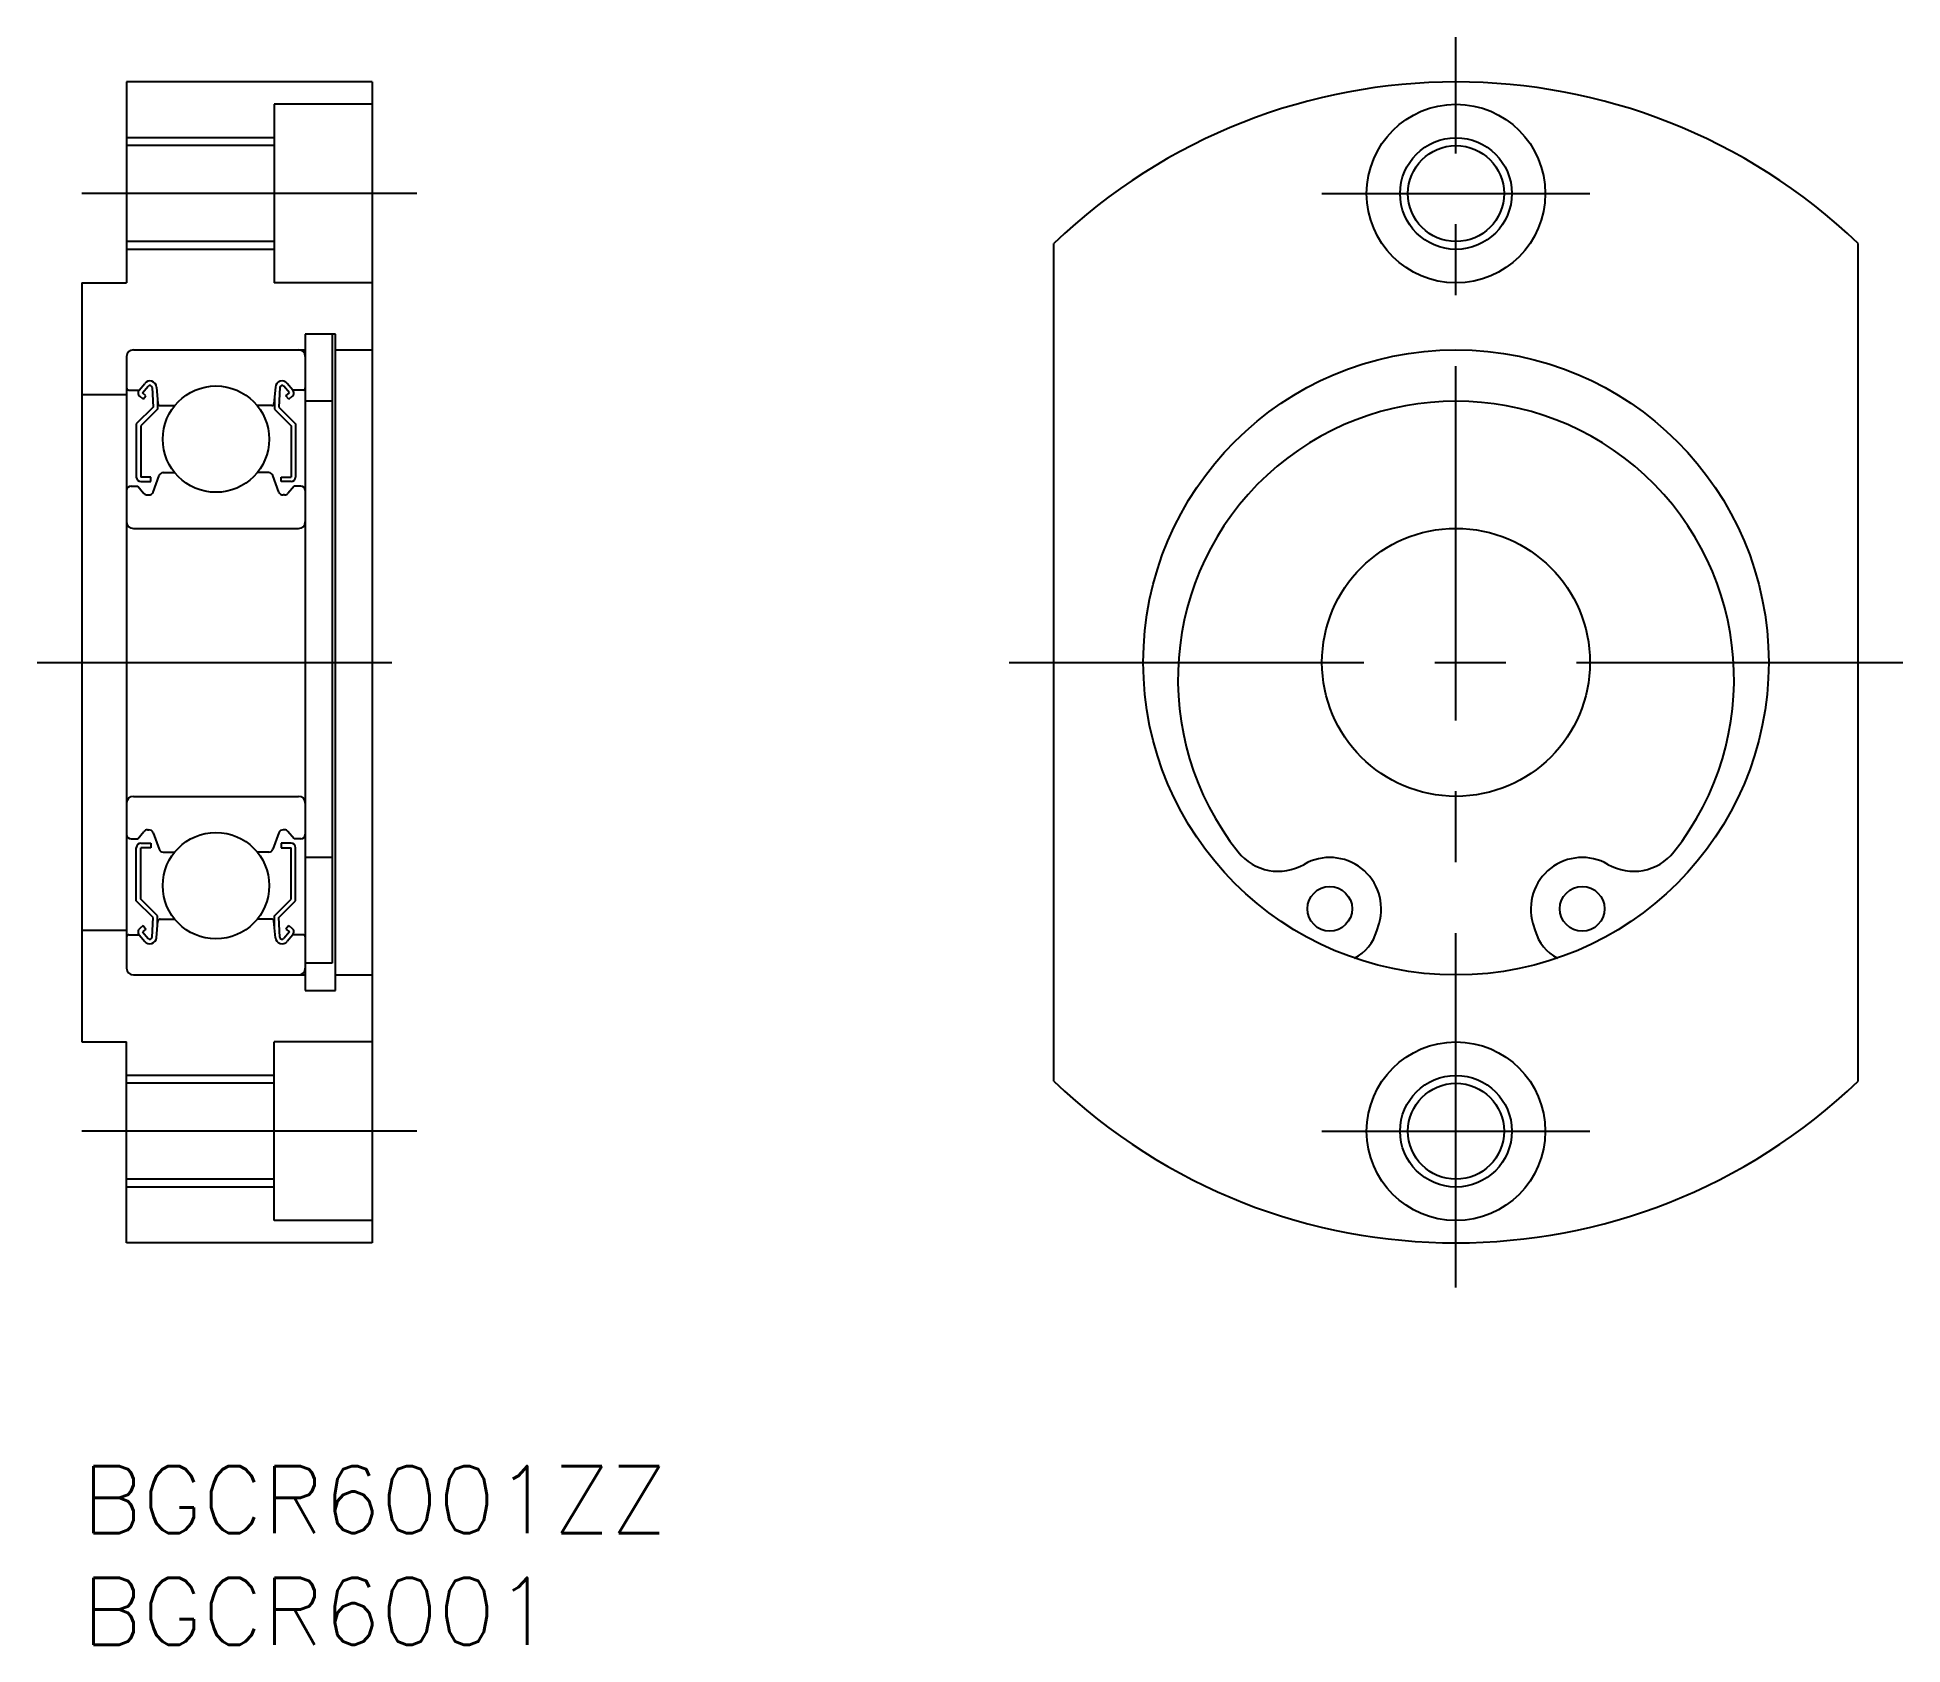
# Model space of a CAD drawing. Extents: x -2 to 81.5, y -8 to 64.
import ezdxf

# ---------------------------------------------------------------- set-up
doc = ezdxf.new("R2010")
doc.units = 0
doc.header["$LTSCALE"] = 0.5
doc.linetypes.add('CENTER', pattern=[50.8, 31.75, -6.35, 6.35, -6.35])
for name, color, linetype in [('MSM_CENTER', 1, 'CENTER'), ('MSM_CONTINUOUS', 7, 'CONTINUOUS'), ('MSM_NARROW', 5, 'CONTINUOUS'), ('MSM_PART_NUMBER', 7, 'CONTINUOUS')]:
    doc.layers.add(name, color=color, linetype=linetype)
doc.styles.get("Standard").update_dxf_attribs({"font": 'txt.shx', "height": 3, "bigfont": 'bigfont.shx'})

# ---------------------------------------------------------------- blocks, each defined once
blk = doc.blocks.new('*U4')
at = {"layer": 'MSM_PART_NUMBER'}
blk.add_text('BGCR6001ZZ', height=3, dxfattribs=at).set_placement((0, -3))
blk = doc.blocks.new('*U5')
at = {"layer": 'MSM_PART_NUMBER'}
blk.add_text('BGCR6001', height=3, dxfattribs=at).set_placement((0, -8))

msp = doc.modelspace()

# ---------------------------------------------------------------- linework, layer by layer
at = {"layer": 'MSM_CENTER'}
for p, q in [((61.52, 8), (61.52, 64)), ((15, 57), (0, 57)), ((55.52, 57), (67.52, 57)), ((-2, 36), (15, 36)), ((41.52, 36), (81.52, 36)), ((15, 15), (0, 15)), ((55.52, 15), (67.52, 15))]:
    msp.add_line(p, q, dxfattribs=at)
at = {"layer": 'MSM_CONTINUOUS'}
for p, q in [((13, 62), (2, 62)), ((2, 62), (2, 53)), ((10.25, 62), (10.25, 62)), ((13, 62), (13, 10)), ((13, 61), (8.6, 61)), ((8.6, 61), (8.6, 53)), ((8.6, 59.15), (2, 59.15)), ((8.6, 54.85), (2, 54.85)), ((43.52, 17.238), (43.52, 54.762)), ((79.52, 17.238), (79.52, 54.762)), ((0, 53), (0, 19)), ((0, 53), (2, 53)), ((13, 53), (8.6, 53)), ((10, 50.7), (10, 21.3)), ((11.35, 50.7, -0.7), (10, 50.7, -0.7)), ((11.2, 50.7), (11.2, 22.535)), ((11.35, 21.3, -0.1), (11.35, 50.7, -0.1)), ((2, 49.7), (2, 22.3)), ((2.3, 50), (10, 50)), ((11.35, 50, -0.7), (13, 50, -0.7)), ((2.56, 48.2), (2.81, 48.498)), ((9.44, 48.2), (9.19, 48.498)), ((0, 48), (2, 48)), ((2.1, 48.2), (2.56, 48.2)), ((2.738, 47.79), (2.585, 47.918)), ((2.713, 48.071), (2.963, 48.369)), ((2.866, 47.943), (2.713, 48.071)), ((2.738, 47.79), (2.866, 47.943)), ((3.14, 48.31), (3.183, 47.433)), ((3.338, 48.331), (3.403, 47.591)), ((3.383, 47.82), (3.383, 47.35)), ((8.662, 48.331), (8.597, 47.591)), ((8.617, 47.82), (8.617, 47.35)), ((8.86, 48.31), (8.817, 47.433)), ((9.287, 48.071), (9.037, 48.369)), ((9.134, 47.943), (9.287, 48.071)), ((9.262, 47.79), (9.134, 47.943)), ((9.262, 47.79), (9.415, 47.918)), ((9.9, 48.2), (9.44, 48.2)), ((11.2, 47.7, -0.7), (10, 47.7, -0.7)), ((3.183, 47.433), (2.433, 46.683)), ((3.383, 47.35), (2.633, 46.6)), ((3.503, 47.5), (4.151, 47.5)), ((8.497, 47.5), (7.849, 47.5)), ((8.617, 47.35), (9.367, 46.6)), ((8.817, 47.433), (9.567, 46.683)), ((2.433, 46.683), (2.433, 44.3)), ((2.633, 46.6), (2.633, 44.3)), ((9.367, 46.6), (9.367, 44.3)), ((9.567, 46.683), (9.567, 44.3)), ((3.083, 44.3), (2.633, 44.3)), ((3.083, 44.1), (3.083, 44.3)), ((3.182, 43.632), (3.45, 44.368)), ((3.638, 44.5), (4.151, 44.5)), ((8.362, 44.5), (7.849, 44.5)), ((8.818, 43.632), (8.55, 44.368)), ((8.917, 44.3), (9.367, 44.3)), ((8.917, 44.1), (8.917, 44.3)), ((2.2, 43.9), (2.5, 43.9)), ((2.5, 43.9), (2.776, 43.571)), ((2.633, 44.1), (3.083, 44.1)), ((2.929, 43.5), (2.994, 43.5)), ((9.367, 44.1), (8.917, 44.1)), ((9.071, 43.5), (9.006, 43.5)), ((9.5, 43.9), (9.224, 43.571)), ((9.8, 43.9), (9.5, 43.9)), ((2.3, 42), (9.7, 42)), ((2.3, 30), (9.7, 30)), ((2.5, 28.1), (2.776, 28.429)), ((2.929, 28.5), (2.994, 28.5)), ((9.071, 28.5), (9.006, 28.5)), ((9.5, 28.1), (9.224, 28.429)), ((2.2, 28.1), (2.5, 28.1)), ((2.433, 25.317), (2.433, 27.7)), ((2.633, 27.9), (3.083, 27.9)), ((2.633, 25.4), (2.633, 27.7)), ((3.083, 27.7), (2.633, 27.7)), ((3.083, 27.9), (3.083, 27.7)), ((3.182, 28.368), (3.45, 27.632)), ((8.818, 28.368), (8.55, 27.632)), ((9.367, 27.9), (8.917, 27.9)), ((8.917, 27.9), (8.917, 27.7)), ((8.917, 27.7), (9.367, 27.7)), ((9.367, 25.4), (9.367, 27.7)), ((9.8, 28.1), (9.5, 28.1)), ((9.567, 25.317), (9.567, 27.7)), ((3.638, 27.5), (4.151, 27.5)), ((8.362, 27.5), (7.849, 27.5)), ((11.2, 27.262, -0.7), (10, 27.262, -0.7)), ((3.183, 24.567), (2.433, 25.317)), ((3.383, 24.65), (2.633, 25.4)), ((8.617, 24.65), (9.367, 25.4)), ((8.817, 24.567), (9.567, 25.317)), ((3.14, 23.69), (3.183, 24.567)), ((3.338, 23.669), (3.403, 24.409)), ((3.383, 24.18), (3.383, 24.65)), ((3.503, 24.5), (4.151, 24.5)), ((8.497, 24.5), (7.849, 24.5)), ((8.662, 23.669), (8.597, 24.409)), ((8.617, 24.18), (8.617, 24.65)), ((8.86, 23.69), (8.817, 24.567)), ((57.976, 23.97), (58.077, 24.312)), ((64.964, 24.312), (65.065, 23.97)), ((0, 24), (2, 24)), ((2.1, 23.8), (2.56, 23.8)), ((2.56, 23.8), (2.81, 23.502)), ((2.738, 24.21), (2.585, 24.082)), ((2.866, 24.057), (2.713, 23.929)), ((2.713, 23.929), (2.963, 23.631)), ((2.738, 24.21), (2.866, 24.057)), ((9.287, 23.929), (9.037, 23.631)), ((9.262, 24.21), (9.134, 24.057)), ((9.134, 24.057), (9.287, 23.929)), ((9.44, 23.8), (9.19, 23.502)), ((9.262, 24.21), (9.415, 24.082)), ((9.9, 23.8), (9.44, 23.8)), ((2.3, 22), (10, 22)), ((11.2, 22.535, -0.7), (10, 22.535, -0.7)), ((11.35, 22, -0.7), (13, 22, -0.7)), ((10, 21.3, -0.7), (11.35, 21.3, -0.7)), ((0, 19), (2, 19)), ((2, 10), (2, 19)), ((8.6, 11), (8.6, 19)), ((13, 19), (8.6, 19)), ((8.6, 17.15), (2, 17.15)), ((8.6, 12.85), (2, 12.85)), ((13, 11), (8.6, 11)), ((13, 10), (2, 10))]:
    msp.add_line(p, q, dxfattribs=at)
for centre, radius in [((61.52, 57), 4), ((61.52, 57), 2.15), ((61.52, 36), 14), ((6, 46), 2.381), ((61.52, 36), 6), ((6, 26), 2.381), ((55.87, 24.962), 1), ((67.17, 24.962), 1), ((61.52, 15), 4), ((61.52, 15), 2.15)]:
    msp.add_circle(centre, radius, dxfattribs=at)
for centre, radius, start, end in [((61.52, 36), 26, 46.18694, 133.81306), ((2.3, 49.7), 0.3, 90, 180), ((9.7, 49.7), 0.3, 0, 90), ((3.039, 48.305), 0.3, 4.99676, 140.00197), ((8.961, 48.305), 0.3, 39.99803, 175.00324), ((2.1, 48.3), 0.1, 180, 270), ((2.713, 48.071), 0.2, 140.00197, 230.08631), ((3.04, 48.305), 0.1, 2.81979, 140.00215), ((8.96, 48.305), 0.1, 39.99785, 177.18021), ((9.287, 48.071), 0.2, 309.91369, 39.99803), ((9.9, 48.3), 0.1, 270, 0), ((61.52, 35.25), 12.45, 321.58898, 218.41102), ((3.503, 47.6), 0.1, 184.99676, 269.99912), ((8.497, 47.6), 0.1, 270.00088, 355.00324), ((2.633, 44.3), 0.2, 180, 270), ((3.638, 44.3), 0.2, 90, 159.99165), ((8.362, 44.3), 0.2, 20.00835, 90), ((9.367, 44.3), 0.2, 270, 0), ((2.2, 43.7), 0.2, 90, 180), ((2.929, 43.7), 0.2, 219.9952, 270), ((2.994, 43.7), 0.2, 270, 339.99165), ((9.006, 43.7), 0.2, 200.00835, 270), ((9.071, 43.7), 0.2, 270, 320.0048), ((9.8, 43.7), 0.2, 0, 90), ((2.3, 42.3), 0.3, 180, 270), ((9.7, 42.3), 0.3, 270, 0), ((2.3, 29.7), 0.3, 90, 180), ((9.7, 29.7), 0.3, 0, 90), ((2.929, 28.3), 0.2, 90, 140.0048), ((2.994, 28.3), 0.2, 20.00835, 90), ((9.006, 28.3), 0.2, 90, 159.99165), ((9.071, 28.3), 0.2, 39.9952, 90), ((2.2, 28.3), 0.2, 180, 270), ((2.633, 27.7), 0.2, 90, 180), ((3.638, 27.7), 0.2, 200.00835, 270), ((8.362, 27.7), 0.2, 270, 339.99165), ((9.367, 27.7), 0.2, 0, 90), ((9.8, 28.3), 0.2, 270, 0), ((53.567, 28.944), 2.3, 218.41102, 300.04713), ((55.87, 24.962), 2.3, 343.58289, 120.04713), ((67.17, 24.962), 2.3, 59.95287, 196.41711), ((69.474, 28.944), 2.3, 239.95287, 321.58898), ((3.503, 24.4), 0.1, 90.00088, 175.00324), ((8.497, 24.4), 0.1, 4.99676, 89.99912), ((2.1, 23.7), 0.1, 90, 180), ((2.713, 23.929), 0.2, 129.91369, 219.99803), ((3.039, 23.695), 0.3, 219.99803, 355.00324), ((3.04, 23.695), 0.1, 219.99785, 357.18021), ((8.961, 23.695), 0.3, 184.99676, 320.00197), ((8.96, 23.695), 0.1, 182.81979, 320.00215), ((9.287, 23.929), 0.2, 320.00197, 50.08631), ((9.9, 23.7), 0.1, 0, 90), ((56.057, 24.535), 2, 297.32736, 343.58289), ((66.984, 24.535), 2, 196.41711, 242.67264), ((2.3, 22.3), 0.3, 180, 270), ((9.7, 22.3), 0.3, 270, 0), ((61.52, 36), 26, 226.18694, 313.81306)]:
    msp.add_arc(centre, radius, start, end, dxfattribs=at)
at = {"layer": 'MSM_NARROW'}
for p, q in [((8.6, 59.5), (2, 59.5)), ((8.6, 54.5), (2, 54.5)), ((8.6, 17.5), (2, 17.5)), ((8.6, 12.5), (2, 12.5))]:
    msp.add_line(p, q, dxfattribs=at)
for centre in [(61.52, 57), (61.52, 15)]:
    msp.add_circle(centre, 2.5, dxfattribs=at)

# ---------------------------------------------------------------- block references
at = {"layer": 'MSM_CONTINUOUS'}
for name in ['*U4', '*U5']:
    msp.add_blockref(name, (0, 0), dxfattribs=at)

doc.saveas('drawing.dxf')
